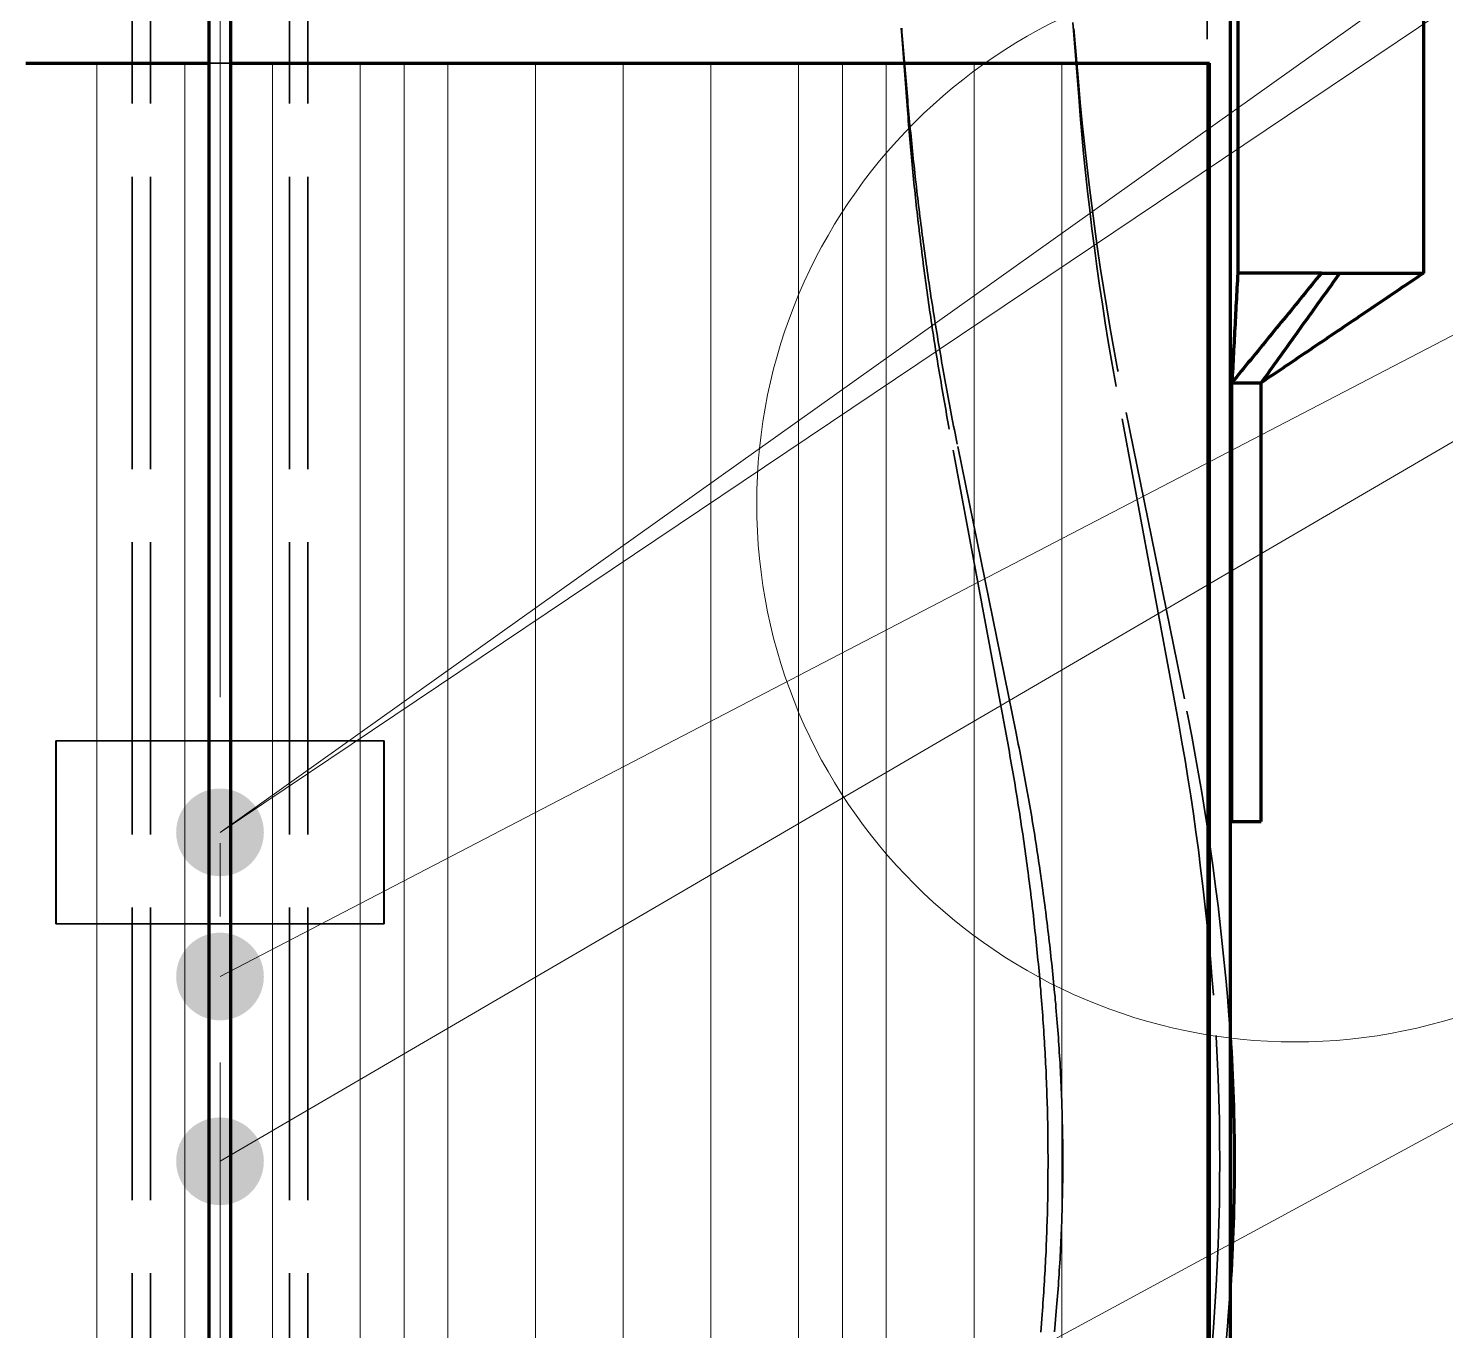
# Model space of a CAD drawing. Header units: millimetres. Extents: x 0 to 2208, y 0 to 420.
# Drawn here: x 87.86 to 107.25, y 177.35 to 195.17 of the extents above; entities that cross this region are included whole.
import ezdxf

# ---------------------------------------------------------------- set-up
doc = ezdxf.new("R2010")
doc.units = ezdxf.units.MM
doc.linetypes.add('IRAM-E-TRAZOS', pattern=[5, 4, -1])
doc.linetypes.add('IRAM-F-TRAZO-PUNTO', pattern=[20, 15, -2, 1, -2])
for name, color, linetype, lineweight in [('01-VISIBLE', 7, 'CONTINUOUS', 70), ('02-OCULTA', 4, 'IRAM-E-TRAZOS', 35), ('03-EJE', 1, 'IRAM-F-TRAZO-PUNTO', 18), ('05-RAYADO', 8, 'CONTINUOUS', 18), ('08-FINA', 5, 'CONTINUOUS', 18)]:
    doc.layers.add(name, color=color, linetype=linetype, lineweight=lineweight)

msp = doc.modelspace()

# ---------------------------------------------------------------- hatches: boundary and pattern name
at = {"layer": '05-RAYADO'}
h = msp.add_hatch(dxfattribs=at)
h.set_pattern_fill('ANSI31', scale=0.94488, angle=45)
h.paths.add_polyline_path([(103.992, 173.645), (103.992, 194.687), (76.976, 194.687), (76.976, 173.645)])
h = msp.add_hatch(dxfattribs=at)
h.set_pattern_fill('ANSI31', scale=0.377953, angle=45)
h.paths.add_polyline_path([(101.669, 173.645), (101.669, 194.687), (79.299, 194.687), (79.299, 173.645)])
at = {"layer": '08-FINA'}
h = msp.add_hatch(color=7, dxfattribs=at)
h.dxf.hatch_style = 1
edge = h.paths.add_edge_path()
edge.add_arc((90.484, 184.166), 0.6, 0, 360)
h = msp.add_hatch(color=7, dxfattribs=at)
h.dxf.hatch_style = 1
edge = h.paths.add_edge_path()
edge.add_arc((90.484, 184.166), 0.6, 0, 360)
h = msp.add_hatch(color=7, dxfattribs=at)
h.dxf.hatch_style = 1
edge = h.paths.add_edge_path()
edge.add_arc((90.484, 182.194), 0.6, 0, 360)
h = msp.add_hatch(color=7, dxfattribs=at)
h.dxf.hatch_style = 1
edge = h.paths.add_edge_path()
edge.add_arc((90.484, 179.666), 0.6, 0, 360)

# ---------------------------------------------------------------- linework, layer by layer
at = {"layer": '01-VISIBLE'}
for p, q in [((104.409, 232.728), (104.409, 191.816)), ((106.949, 232.728), (106.949, 191.816)), ((90.334, 160.036), (90.334, 204.216)), ((90.634, 160.036), (90.634, 204.216)), ((104.309, 160.036), (104.309, 204.316)), ((104.022, 173.645), (104.022, 194.687)), ((104.329, 190.316), (104.729, 190.316)), ((104.329, 184.316), (104.329, 190.316)), ((104.729, 184.316), (104.729, 190.316)), ((104.329, 184.316), (104.729, 184.316))]:
    msp.add_line(p, q, dxfattribs=at)
for points in [[(87.827, 194.687), (87.877, 194.687), (87.927, 194.687), (87.977, 194.687), (88.028, 194.687), (88.078, 194.687), (88.128, 194.687), (88.178, 194.687), (88.228, 194.687), (88.278, 194.687), (88.328, 194.687), (88.379, 194.687), (88.429, 194.687), (88.479, 194.687), (88.529, 194.687), (88.579, 194.687), (88.629, 194.687), (88.679, 194.687), (88.73, 194.687), (88.78, 194.687), (88.83, 194.687), (88.88, 194.687), (88.93, 194.687), (88.98, 194.687), (89.03, 194.687), (89.081, 194.687), (89.131, 194.687), (89.181, 194.687), (89.231, 194.687), (89.281, 194.687), (89.331, 194.687), (89.381, 194.687), (89.432, 194.687), (89.482, 194.687), (89.532, 194.687), (89.582, 194.687), (89.632, 194.687), (89.682, 194.687), (89.732, 194.687), (89.783, 194.687), (89.833, 194.687), (89.883, 194.687), (89.933, 194.687), (89.983, 194.687), (90.033, 194.687), (90.083, 194.687), (90.133, 194.687), (90.184, 194.687), (90.234, 194.687), (90.284, 194.687), (90.334, 194.687)], [(90.634, 194.687), (90.684, 194.687), (90.734, 194.687), (90.784, 194.687), (90.835, 194.687), (90.885, 194.687), (90.935, 194.687), (90.985, 194.687), (91.035, 194.687), (91.085, 194.687), (91.135, 194.687), (91.186, 194.687), (91.236, 194.687), (91.286, 194.687), (91.336, 194.687), (91.386, 194.687), (91.436, 194.687), (91.486, 194.687), (91.537, 194.687), (91.587, 194.687), (91.637, 194.687), (91.687, 194.687), (91.737, 194.687), (91.787, 194.687), (91.837, 194.687), (91.888, 194.687), (91.938, 194.687), (91.988, 194.687), (92.038, 194.687), (92.088, 194.687), (92.138, 194.687), (92.188, 194.687), (92.239, 194.687), (92.289, 194.687), (92.339, 194.687), (92.389, 194.687), (92.439, 194.687), (92.489, 194.687), (92.539, 194.687), (92.59, 194.687), (92.64, 194.687), (92.69, 194.687), (92.74, 194.687), (92.79, 194.687), (92.84, 194.687), (92.89, 194.687), (92.941, 194.687), (92.991, 194.687), (93.041, 194.687), (93.091, 194.687), (93.141, 194.687), (93.191, 194.687), (93.241, 194.687), (93.292, 194.687), (93.342, 194.687), (93.392, 194.687), (93.442, 194.687), (93.492, 194.687), (93.542, 194.687), (93.592, 194.687), (93.643, 194.687), (93.693, 194.687), (93.743, 194.687), (93.793, 194.687), (93.843, 194.687), (93.893, 194.687), (93.943, 194.687), (93.993, 194.687), (94.044, 194.687), (94.094, 194.687), (94.144, 194.687), (94.194, 194.687), (94.244, 194.687), (94.294, 194.687), (94.344, 194.687), (94.395, 194.687), (94.445, 194.687), (94.495, 194.687), (94.545, 194.687), (94.595, 194.687), (94.645, 194.687), (94.695, 194.687), (94.746, 194.687), (94.796, 194.687), (94.846, 194.687), (94.896, 194.687), (94.946, 194.687), (94.996, 194.687), (95.046, 194.687), (95.097, 194.687), (95.147, 194.687), (95.197, 194.687), (95.247, 194.687), (95.297, 194.687), (95.347, 194.687), (95.397, 194.687), (95.448, 194.687), (95.498, 194.687), (95.548, 194.687), (95.598, 194.687), (95.648, 194.687), (95.698, 194.687), (95.748, 194.687), (95.799, 194.687), (95.849, 194.687), (95.899, 194.687), (95.949, 194.687), (95.999, 194.687), (96.049, 194.687), (96.099, 194.687), (96.15, 194.687), (96.2, 194.687), (96.25, 194.687), (96.3, 194.687), (96.35, 194.687), (96.4, 194.687), (96.45, 194.687), (96.501, 194.687), (96.551, 194.687), (96.601, 194.687), (96.651, 194.687), (96.701, 194.687), (96.751, 194.687), (96.801, 194.687), (96.852, 194.687), (96.902, 194.687), (96.952, 194.687), (97.002, 194.687), (97.052, 194.687), (97.102, 194.687), (97.152, 194.687), (97.202, 194.687), (97.253, 194.687), (97.303, 194.687), (97.353, 194.687), (97.403, 194.687), (97.453, 194.687), (97.503, 194.687), (97.553, 194.687), (97.604, 194.687), (97.654, 194.687), (97.704, 194.687), (97.754, 194.687), (97.804, 194.687), (97.854, 194.687), (97.904, 194.687), (97.955, 194.687), (98.005, 194.687), (98.055, 194.687), (98.105, 194.687), (98.155, 194.687), (98.205, 194.687), (98.255, 194.687), (98.306, 194.687), (98.356, 194.687), (98.406, 194.687), (98.456, 194.687), (98.506, 194.687), (98.556, 194.687), (98.606, 194.687), (98.657, 194.687), (98.707, 194.687), (98.757, 194.687), (98.807, 194.687), (98.857, 194.687), (98.907, 194.687), (98.957, 194.687), (99.008, 194.687), (99.058, 194.687), (99.108, 194.687), (99.158, 194.687), (99.208, 194.687), (99.258, 194.687), (99.308, 194.687), (99.359, 194.687), (99.409, 194.687), (99.459, 194.687), (99.509, 194.687), (99.559, 194.687), (99.609, 194.687), (99.659, 194.687), (99.71, 194.687), (99.76, 194.687), (99.81, 194.687), (99.86, 194.687), (99.91, 194.687), (99.96, 194.687), (100.01, 194.687), (100.061, 194.687), (100.111, 194.687), (100.161, 194.687), (100.211, 194.687), (100.261, 194.687), (100.311, 194.687), (100.361, 194.687), (100.411, 194.687), (100.462, 194.687), (100.512, 194.687), (100.562, 194.687), (100.612, 194.687), (100.662, 194.687), (100.712, 194.687), (100.762, 194.687), (100.813, 194.687), (100.863, 194.687), (100.913, 194.687), (100.963, 194.687), (101.013, 194.687), (101.063, 194.687), (101.113, 194.687), (101.164, 194.687), (101.214, 194.687), (101.264, 194.687), (101.314, 194.687), (101.364, 194.687), (101.414, 194.687), (101.464, 194.687), (101.515, 194.687), (101.565, 194.687), (101.615, 194.687), (101.665, 194.687), (101.715, 194.687), (101.765, 194.687), (101.815, 194.687), (101.866, 194.687), (101.916, 194.687), (101.966, 194.687), (102.016, 194.687), (102.066, 194.687), (102.116, 194.687), (102.166, 194.687), (102.217, 194.687), (102.267, 194.687), (102.317, 194.687), (102.367, 194.687), (102.417, 194.687), (102.467, 194.687), (102.517, 194.687), (102.568, 194.687), (102.618, 194.687), (102.668, 194.687), (102.718, 194.687), (102.768, 194.687), (102.818, 194.687), (102.868, 194.687), (102.919, 194.687), (102.969, 194.687), (103.019, 194.687), (103.069, 194.687), (103.119, 194.687), (103.169, 194.687), (103.219, 194.687), (103.27, 194.687), (103.32, 194.687), (103.37, 194.687), (103.42, 194.687), (103.47, 194.687), (103.52, 194.687), (103.57, 194.687), (103.62, 194.687), (103.671, 194.687), (103.721, 194.687), (103.771, 194.687), (103.821, 194.687), (103.871, 194.687), (103.921, 194.687), (103.971, 194.687), (104.022, 194.687)], [(105.553, 191.816), (105.52, 191.776), (105.488, 191.737), (105.456, 191.698), (105.424, 191.658), (105.392, 191.619), (105.359, 191.579), (105.327, 191.54), (105.295, 191.5), (105.263, 191.461), (105.231, 191.421), (105.198, 191.382), (105.166, 191.342), (105.134, 191.303), (105.102, 191.263), (105.07, 191.224), (105.037, 191.184), (105.005, 191.145), (104.973, 191.105), (104.941, 191.066), (104.909, 191.026), (104.876, 190.987), (104.844, 190.948), (104.812, 190.908), (104.78, 190.869), (104.748, 190.829), (104.715, 190.79), (104.683, 190.75), (104.651, 190.711), (104.619, 190.671), (104.587, 190.632), (104.554, 190.592), (104.522, 190.553), (104.49, 190.513), (104.458, 190.474), (104.426, 190.434), (104.393, 190.395), (104.361, 190.355), (104.329, 190.316)], [(104.409, 191.816), (104.406, 191.766), (104.404, 191.716), (104.401, 191.666), (104.398, 191.616), (104.396, 191.566), (104.393, 191.516), (104.39, 191.466), (104.388, 191.416), (104.385, 191.366), (104.382, 191.316), (104.38, 191.266), (104.377, 191.216), (104.374, 191.166), (104.372, 191.116), (104.369, 191.066), (104.366, 191.016), (104.364, 190.966), (104.361, 190.916), (104.358, 190.866), (104.356, 190.816), (104.353, 190.766), (104.35, 190.716), (104.348, 190.666), (104.345, 190.616), (104.342, 190.566), (104.34, 190.516), (104.337, 190.466), (104.334, 190.416), (104.332, 190.366), (104.329, 190.316)], [(105.553, 191.816), (105.501, 191.816), (105.449, 191.816), (105.397, 191.816), (105.345, 191.816), (105.293, 191.816), (105.241, 191.816), (105.189, 191.816), (105.137, 191.816), (105.085, 191.816), (105.033, 191.816), (104.981, 191.816), (104.929, 191.816), (104.877, 191.816), (104.825, 191.816), (104.773, 191.816), (104.721, 191.816), (104.669, 191.816), (104.617, 191.816), (104.565, 191.816), (104.513, 191.816), (104.461, 191.816), (104.409, 191.816)], [(106.949, 191.816), (106.907, 191.788), (106.865, 191.759), (106.823, 191.731), (106.782, 191.703), (106.74, 191.674), (106.698, 191.646), (106.656, 191.618), (106.614, 191.59), (106.572, 191.561), (106.53, 191.533), (106.488, 191.505), (106.446, 191.476), (106.405, 191.448), (106.363, 191.42), (106.321, 191.391), (106.279, 191.363), (106.237, 191.335), (106.195, 191.307), (106.153, 191.278), (106.111, 191.25), (106.069, 191.222), (106.028, 191.193), (105.986, 191.165), (105.944, 191.137), (105.902, 191.108), (105.86, 191.08), (105.818, 191.052), (105.776, 191.023), (105.734, 190.995), (105.692, 190.967), (105.651, 190.939), (105.609, 190.91), (105.567, 190.882), (105.525, 190.854), (105.483, 190.825), (105.441, 190.797), (105.399, 190.769), (105.357, 190.74), (105.315, 190.712), (105.274, 190.684), (105.232, 190.656), (105.19, 190.627), (105.148, 190.599), (105.106, 190.571), (105.064, 190.542), (105.022, 190.514), (104.98, 190.486), (104.938, 190.457), (104.897, 190.429), (104.855, 190.401), (104.813, 190.373), (104.771, 190.344), (104.729, 190.316)], [(105.805, 191.816), (105.776, 191.774), (105.746, 191.733), (105.716, 191.691), (105.686, 191.649), (105.656, 191.608), (105.626, 191.566), (105.596, 191.524), (105.566, 191.483), (105.536, 191.441), (105.506, 191.399), (105.477, 191.358), (105.447, 191.316), (105.417, 191.274), (105.387, 191.233), (105.357, 191.191), (105.327, 191.149), (105.297, 191.108), (105.267, 191.066), (105.237, 191.024), (105.207, 190.983), (105.178, 190.941), (105.148, 190.899), (105.118, 190.858), (105.088, 190.816), (105.058, 190.774), (105.028, 190.733), (104.998, 190.691), (104.968, 190.649), (104.938, 190.608), (104.908, 190.566), (104.879, 190.524), (104.849, 190.483), (104.819, 190.441), (104.789, 190.399), (104.759, 190.358), (104.729, 190.316)], [(105.553, 191.816), (105.595, 191.816), (105.637, 191.816), (105.679, 191.816), (105.721, 191.816), (105.763, 191.816), (105.805, 191.816)], [(105.805, 191.816), (105.857, 191.816), (105.909, 191.816), (105.961, 191.816), (106.013, 191.816), (106.065, 191.816), (106.117, 191.816), (106.169, 191.816), (106.221, 191.816), (106.273, 191.816), (106.325, 191.816), (106.377, 191.816), (106.429, 191.816), (106.481, 191.816), (106.533, 191.816), (106.585, 191.816), (106.637, 191.816), (106.689, 191.816), (106.741, 191.816), (106.793, 191.816), (106.845, 191.816), (106.897, 191.816), (106.949, 191.816)]]:
    msp.add_lwpolyline(points, dxfattribs=at)
msp.add_arc((78.267, 179.666), 26.098, -3.7658, 3.7658, dxfattribs=at)
at = {"layer": '02-OCULTA'}
for p, q in [((89.284, 149.136), (89.284, 215.251)), ((89.534, 149.136), (89.534, 215.251)), ((91.434, 149.136), (91.434, 215.251)), ((91.684, 149.136), (91.684, 215.251)), ((90.334, 155.116), (90.334, 204.216)), ((90.634, 155.116), (90.634, 204.216)), ((103.989, 155.016), (103.989, 204.316)), ((102.233, 194.23), (102.154, 195.247)), ((102.233, 194.23), (102.154, 195.247)), ((102.23, 194.433), (102.168, 195.165)), ((99.89, 194.049), (99.811, 195.067)), ((99.89, 194.049), (99.811, 195.067)), ((99.889, 194.235), (99.827, 194.968)), ((103.992, 194.687), (104.022, 194.687)), ((103.992, 173.645), (103.992, 194.687)), ((104.729, 190.316), (104.329, 190.316)), ((104.329, 184.316), (104.329, 190.316)), ((104.729, 184.316), (104.729, 190.316)), ((103.558, 185.891), (102.773, 190.112)), ((103.558, 185.891), (102.773, 190.112)), ((103.68, 185.992), (102.874, 189.946)), ((101.248, 185.461), (100.463, 189.682)), ((101.248, 185.461), (100.463, 189.682)), ((101.377, 185.523), (100.572, 189.477)), ((88.239, 182.916), (88.239, 185.416)), ((88.244, 185.416), (88.239, 185.416)), ((88.244, 182.916), (88.244, 185.416)), ((92.724, 185.416), (92.729, 185.416)), ((92.724, 182.916), (92.724, 185.416)), ((92.729, 182.916), (92.729, 185.416)), ((104.329, 184.316), (104.729, 184.316)), ((88.244, 182.916), (88.239, 182.916)), ((92.724, 182.916), (92.729, 182.916)), ((104.076, 181.94), (104.076, 181.944)), ((104.076, 181.94), (104.076, 181.944)), ((101.733, 181.759), (101.733, 181.763)), ((101.733, 181.759), (101.733, 181.763)), ((104.273, 181.861), (104.273, 181.865)), ((101.931, 181.663), (101.931, 181.667)), ((101.903, 177.334), (101.931, 177.669)), ((101.714, 177.328), (101.733, 177.572)), ((101.714, 177.328), (101.733, 177.572)), ((104.245, 177.136), (104.273, 177.471)), ((104.057, 177.148), (104.076, 177.392)), ((104.057, 177.148), (104.076, 177.392))]:
    msp.add_line(p, q, dxfattribs=at)
for points in [[(99.811, 195.067), (99.808, 195.117), (99.804, 195.167)], [(99.811, 195.067), (99.808, 195.117), (99.804, 195.167)], [(99.827, 194.968), (99.823, 195.018), (99.819, 195.068), (99.815, 195.118), (99.811, 195.167)], [(87.85, 194.687), (87.917, 194.687), (87.985, 194.687), (88.053, 194.687), (88.12, 194.687), (88.188, 194.687), (88.255, 194.687), (88.323, 194.687), (88.39, 194.687), (88.458, 194.687), (88.525, 194.687), (88.593, 194.687), (88.66, 194.687), (88.728, 194.687), (88.796, 194.687), (88.863, 194.687), (88.931, 194.687), (88.998, 194.687), (89.066, 194.687), (89.133, 194.687), (89.201, 194.687), (89.268, 194.687), (89.336, 194.687), (89.403, 194.687), (89.471, 194.687), (89.538, 194.687), (89.606, 194.687), (89.674, 194.687), (89.741, 194.687), (89.809, 194.687), (89.876, 194.687), (89.944, 194.687), (90.011, 194.687), (90.079, 194.687), (90.146, 194.687), (90.214, 194.687), (90.281, 194.687), (90.349, 194.687), (90.417, 194.687), (90.484, 194.687), (90.552, 194.687), (90.619, 194.687), (90.687, 194.687), (90.754, 194.687), (90.822, 194.687), (90.889, 194.687), (90.957, 194.687), (91.024, 194.687), (91.092, 194.687), (91.159, 194.687), (91.227, 194.687), (91.295, 194.687), (91.362, 194.687), (91.43, 194.687), (91.497, 194.687), (91.565, 194.687), (91.632, 194.687), (91.7, 194.687), (91.767, 194.687), (91.835, 194.687), (91.902, 194.687), (91.97, 194.687), (92.038, 194.687), (92.105, 194.687), (92.173, 194.687), (92.24, 194.687), (92.308, 194.687), (92.375, 194.687), (92.443, 194.687), (92.51, 194.687), (92.578, 194.687), (92.645, 194.687), (92.713, 194.687), (92.78, 194.687), (92.848, 194.687), (92.916, 194.687), (92.983, 194.687), (93.051, 194.687), (93.118, 194.687), (93.186, 194.687), (93.253, 194.687), (93.321, 194.687), (93.388, 194.687), (93.456, 194.687), (93.523, 194.687), (93.591, 194.687), (93.658, 194.687), (93.726, 194.687), (93.794, 194.687), (93.861, 194.687), (93.929, 194.687), (93.996, 194.687), (94.064, 194.687), (94.131, 194.687), (94.199, 194.687), (94.266, 194.687), (94.334, 194.687), (94.401, 194.687), (94.469, 194.687), (94.537, 194.687), (94.604, 194.687), (94.672, 194.687), (94.739, 194.687), (94.807, 194.687), (94.874, 194.687), (94.942, 194.687), (95.009, 194.687), (95.077, 194.687), (95.144, 194.687), (95.212, 194.687), (95.279, 194.687), (95.347, 194.687), (95.415, 194.687), (95.482, 194.687), (95.55, 194.687), (95.617, 194.687), (95.685, 194.687), (95.752, 194.687), (95.82, 194.687), (95.887, 194.687), (95.955, 194.687), (96.022, 194.687), (96.09, 194.687), (96.158, 194.687), (96.225, 194.687), (96.293, 194.687), (96.36, 194.687), (96.428, 194.687), (96.495, 194.687), (96.563, 194.687), (96.63, 194.687), (96.698, 194.687), (96.765, 194.687), (96.833, 194.687), (96.9, 194.687), (96.968, 194.687), (97.036, 194.687), (97.103, 194.687), (97.171, 194.687), (97.238, 194.687), (97.306, 194.687), (97.373, 194.687), (97.441, 194.687), (97.508, 194.687), (97.576, 194.687), (97.643, 194.687), (97.711, 194.687), (97.779, 194.687), (97.846, 194.687), (97.914, 194.687), (97.981, 194.687), (98.049, 194.687), (98.116, 194.687), (98.184, 194.687), (98.251, 194.687), (98.319, 194.687), (98.386, 194.687), (98.454, 194.687), (98.521, 194.687), (98.589, 194.687), (98.657, 194.687), (98.724, 194.687), (98.792, 194.687), (98.859, 194.687), (98.927, 194.687), (98.994, 194.687), (99.062, 194.687), (99.129, 194.687), (99.197, 194.687), (99.264, 194.687), (99.332, 194.687), (99.399, 194.687), (99.467, 194.687), (99.535, 194.687), (99.602, 194.687), (99.67, 194.687), (99.737, 194.687), (99.805, 194.687), (99.872, 194.687), (99.94, 194.687), (100.007, 194.687), (100.075, 194.687), (100.142, 194.687), (100.21, 194.687), (100.278, 194.687), (100.345, 194.687), (100.413, 194.687), (100.48, 194.687), (100.548, 194.687), (100.615, 194.687), (100.683, 194.687), (100.75, 194.687), (100.818, 194.687), (100.885, 194.687), (100.953, 194.687), (101.02, 194.687), (101.088, 194.687), (101.156, 194.687), (101.223, 194.687), (101.291, 194.687), (101.358, 194.687), (101.426, 194.687), (101.493, 194.687), (101.561, 194.687), (101.628, 194.687), (101.696, 194.687), (101.763, 194.687), (101.831, 194.687), (101.899, 194.687), (101.966, 194.687), (102.034, 194.687), (102.101, 194.687), (102.169, 194.687), (102.236, 194.687), (102.304, 194.687), (102.371, 194.687), (102.439, 194.687), (102.506, 194.687), (102.574, 194.687), (102.641, 194.687), (102.709, 194.687), (102.777, 194.687), (102.844, 194.687), (102.912, 194.687), (102.979, 194.687), (103.047, 194.687), (103.114, 194.687), (103.182, 194.687), (103.249, 194.687), (103.317, 194.687), (103.384, 194.687), (103.452, 194.687), (103.52, 194.687), (103.587, 194.687), (103.655, 194.687), (103.722, 194.687), (103.79, 194.687), (103.857, 194.687), (103.925, 194.687), (103.992, 194.687)], [(90.334, 194.687), (90.384, 194.687), (90.434, 194.687), (90.484, 194.687), (90.534, 194.687), (90.584, 194.687), (90.634, 194.687)], [(100.572, 189.477), (100.562, 189.526), (100.552, 189.575), (100.542, 189.625), (100.532, 189.674), (100.522, 189.723), (100.513, 189.772), (100.503, 189.821), (100.494, 189.87), (100.484, 189.92), (100.475, 189.969), (100.465, 190.018), (100.456, 190.067), (100.447, 190.116), (100.438, 190.166), (100.428, 190.215), (100.419, 190.264), (100.41, 190.313), (100.401, 190.363), (100.392, 190.412), (100.384, 190.461), (100.375, 190.511), (100.366, 190.56), (100.357, 190.609), (100.349, 190.659), (100.34, 190.708), (100.332, 190.757), (100.323, 190.807), (100.315, 190.856), (100.307, 190.906), (100.299, 190.955), (100.29, 191.004), (100.282, 191.054), (100.274, 191.103), (100.266, 191.153), (100.258, 191.202), (100.25, 191.252), (100.243, 191.301), (100.235, 191.351), (100.227, 191.4), (100.22, 191.45), (100.212, 191.499), (100.204, 191.549), (100.197, 191.598), (100.19, 191.648), (100.182, 191.697), (100.175, 191.747), (100.168, 191.797), (100.161, 191.846), (100.154, 191.896), (100.147, 191.945), (100.14, 191.995), (100.133, 192.045), (100.126, 192.094), (100.119, 192.144), (100.112, 192.193), (100.106, 192.243), (100.099, 192.293), (100.092, 192.342), (100.086, 192.392), (100.08, 192.442), (100.073, 192.492), (100.067, 192.541), (100.061, 192.591), (100.054, 192.641), (100.048, 192.69), (100.042, 192.74), (100.036, 192.79), (100.03, 192.84), (100.024, 192.889), (100.019, 192.939), (100.013, 192.989), (100.007, 193.039), (100.002, 193.088), (99.996, 193.138), (99.99, 193.188), (99.985, 193.238), (99.98, 193.288), (99.974, 193.337), (99.969, 193.387), (99.964, 193.437), (99.959, 193.487), (99.954, 193.537), (99.949, 193.587), (99.944, 193.636), (99.939, 193.686), (99.934, 193.736), (99.929, 193.786), (99.924, 193.836), (99.92, 193.886), (99.915, 193.936), (99.91, 193.985), (99.906, 194.035), (99.902, 194.085), (99.897, 194.135), (99.893, 194.185), (99.889, 194.235)], [(100.463, 189.682), (100.453, 189.731), (100.444, 189.781), (100.435, 189.83), (100.426, 189.879), (100.418, 189.928), (100.409, 189.978), (100.4, 190.027), (100.391, 190.076), (100.383, 190.126), (100.374, 190.175), (100.365, 190.224), (100.357, 190.274), (100.349, 190.323), (100.34, 190.372), (100.332, 190.422), (100.324, 190.471), (100.316, 190.521), (100.307, 190.57), (100.299, 190.619), (100.291, 190.669), (100.284, 190.718), (100.276, 190.768), (100.268, 190.817), (100.26, 190.867), (100.252, 190.916), (100.245, 190.966), (100.237, 191.015), (100.23, 191.065), (100.222, 191.114), (100.215, 191.164), (100.208, 191.213), (100.2, 191.263), (100.193, 191.312), (100.186, 191.362), (100.179, 191.412), (100.172, 191.461), (100.165, 191.511), (100.158, 191.56), (100.151, 191.61), (100.144, 191.66), (100.138, 191.709), (100.131, 191.759), (100.124, 191.808), (100.118, 191.858), (100.111, 191.908), (100.105, 191.957), (100.099, 192.007), (100.092, 192.057), (100.086, 192.106), (100.08, 192.156), (100.074, 192.206), (100.068, 192.256), (100.062, 192.305), (100.056, 192.355), (100.05, 192.405), (100.044, 192.454), (100.038, 192.504), (100.033, 192.554), (100.027, 192.604), (100.021, 192.653), (100.016, 192.703), (100.01, 192.753), (100.005, 192.803), (100, 192.853), (99.994, 192.902), (99.989, 192.952), (99.984, 193.002), (99.979, 193.052), (99.974, 193.102), (99.969, 193.151), (99.964, 193.201), (99.959, 193.251), (99.954, 193.301), (99.95, 193.351), (99.945, 193.401), (99.94, 193.451), (99.936, 193.5), (99.931, 193.55), (99.927, 193.6), (99.923, 193.65), (99.918, 193.7), (99.914, 193.75), (99.91, 193.8), (99.906, 193.85), (99.902, 193.9), (99.898, 193.949), (99.894, 193.999), (99.89, 194.049)], [(100.463, 189.682), (100.453, 189.731), (100.444, 189.781), (100.435, 189.83), (100.426, 189.879), (100.418, 189.928), (100.409, 189.978), (100.4, 190.027), (100.391, 190.076), (100.383, 190.126), (100.374, 190.175), (100.365, 190.224), (100.357, 190.274), (100.349, 190.323), (100.34, 190.372), (100.332, 190.422), (100.324, 190.471), (100.316, 190.521), (100.307, 190.57), (100.299, 190.619), (100.291, 190.669), (100.284, 190.718), (100.276, 190.768), (100.268, 190.817), (100.26, 190.867), (100.252, 190.916), (100.245, 190.966), (100.237, 191.015), (100.23, 191.065), (100.222, 191.114), (100.215, 191.164), (100.208, 191.213), (100.2, 191.263), (100.193, 191.312), (100.186, 191.362), (100.179, 191.412), (100.172, 191.461), (100.165, 191.511), (100.158, 191.56), (100.151, 191.61), (100.144, 191.66), (100.138, 191.709), (100.131, 191.759), (100.124, 191.808), (100.118, 191.858), (100.111, 191.908), (100.105, 191.957), (100.099, 192.007), (100.092, 192.057), (100.086, 192.106), (100.08, 192.156), (100.074, 192.206), (100.068, 192.256), (100.062, 192.305), (100.056, 192.355), (100.05, 192.405), (100.044, 192.454), (100.038, 192.504), (100.033, 192.554), (100.027, 192.604), (100.021, 192.653), (100.016, 192.703), (100.01, 192.753), (100.005, 192.803), (100, 192.853), (99.994, 192.902), (99.989, 192.952), (99.984, 193.002), (99.979, 193.052), (99.974, 193.102), (99.969, 193.151), (99.964, 193.201), (99.959, 193.251), (99.954, 193.301), (99.95, 193.351), (99.945, 193.401), (99.94, 193.451), (99.936, 193.5), (99.931, 193.55), (99.927, 193.6), (99.923, 193.65), (99.918, 193.7), (99.914, 193.75), (99.91, 193.8), (99.906, 193.85), (99.902, 193.9), (99.898, 193.949), (99.894, 193.999), (99.89, 194.049)], [(105.553, 191.816), (105.52, 191.776), (105.488, 191.737), (105.456, 191.698), (105.424, 191.658), (105.392, 191.619), (105.359, 191.579), (105.327, 191.54), (105.295, 191.5), (105.263, 191.461), (105.231, 191.421), (105.198, 191.382), (105.166, 191.342), (105.134, 191.303), (105.102, 191.263), (105.07, 191.224), (105.037, 191.184), (105.005, 191.145), (104.973, 191.105), (104.941, 191.066), (104.909, 191.026), (104.876, 190.987), (104.844, 190.948), (104.812, 190.908), (104.78, 190.869), (104.748, 190.829), (104.715, 190.79), (104.683, 190.75), (104.651, 190.711), (104.619, 190.671), (104.587, 190.632), (104.554, 190.592), (104.522, 190.553), (104.49, 190.513), (104.458, 190.474), (104.426, 190.434), (104.393, 190.395), (104.361, 190.355), (104.329, 190.316)], [(104.409, 191.816), (104.461, 191.816), (104.513, 191.816), (104.565, 191.816), (104.617, 191.816), (104.669, 191.816), (104.721, 191.816), (104.773, 191.816), (104.825, 191.816), (104.877, 191.816), (104.929, 191.816), (104.981, 191.816), (105.033, 191.816), (105.085, 191.816), (105.137, 191.816), (105.189, 191.816), (105.241, 191.816), (105.293, 191.816), (105.345, 191.816), (105.397, 191.816), (105.449, 191.816), (105.501, 191.816), (105.553, 191.816)], [(105.805, 191.816), (105.776, 191.774), (105.746, 191.733), (105.716, 191.691), (105.686, 191.649), (105.656, 191.608), (105.626, 191.566), (105.596, 191.524), (105.566, 191.483), (105.536, 191.441), (105.506, 191.399), (105.477, 191.358), (105.447, 191.316), (105.417, 191.274), (105.387, 191.233), (105.357, 191.191), (105.327, 191.149), (105.297, 191.108), (105.267, 191.066), (105.237, 191.024), (105.207, 190.983), (105.178, 190.941), (105.148, 190.899), (105.118, 190.858), (105.088, 190.816), (105.058, 190.774), (105.028, 190.733), (104.998, 190.691), (104.968, 190.649), (104.938, 190.608), (104.908, 190.566), (104.879, 190.524), (104.849, 190.483), (104.819, 190.441), (104.789, 190.399), (104.759, 190.358), (104.729, 190.316)], [(105.805, 191.816), (105.763, 191.816), (105.721, 191.816), (105.679, 191.816), (105.637, 191.816), (105.595, 191.816), (105.553, 191.816)], [(106.949, 191.816), (106.897, 191.816), (106.845, 191.816), (106.793, 191.816), (106.741, 191.816), (106.689, 191.816), (106.637, 191.816), (106.585, 191.816), (106.533, 191.816), (106.481, 191.816), (106.429, 191.816), (106.377, 191.816), (106.325, 191.816), (106.273, 191.816), (106.221, 191.816), (106.169, 191.816), (106.117, 191.816), (106.065, 191.816), (106.013, 191.816), (105.961, 191.816), (105.909, 191.816), (105.857, 191.816), (105.805, 191.816)], [(92.729, 185.416), (92.679, 185.416), (92.628, 185.416), (92.578, 185.416), (92.527, 185.416), (92.477, 185.416), (92.426, 185.416), (92.376, 185.416), (92.325, 185.416), (92.275, 185.416), (92.225, 185.416), (92.174, 185.416), (92.124, 185.416), (92.073, 185.416), (92.023, 185.416), (91.972, 185.416), (91.922, 185.416), (91.871, 185.416), (91.821, 185.416), (91.77, 185.416), (91.72, 185.416), (91.67, 185.416), (91.619, 185.416), (91.569, 185.416), (91.518, 185.416), (91.468, 185.416), (91.417, 185.416), (91.367, 185.416), (91.316, 185.416), (91.266, 185.416), (91.216, 185.416), (91.165, 185.416), (91.115, 185.416), (91.064, 185.416), (91.014, 185.416), (90.963, 185.416), (90.913, 185.416), (90.862, 185.416), (90.812, 185.416), (90.762, 185.416), (90.711, 185.416), (90.661, 185.416), (90.61, 185.416), (90.56, 185.416), (90.509, 185.416), (90.459, 185.416), (90.408, 185.416), (90.358, 185.416), (90.307, 185.416), (90.257, 185.416), (90.207, 185.416), (90.156, 185.416), (90.106, 185.416), (90.055, 185.416), (90.005, 185.416), (89.954, 185.416), (89.904, 185.416), (89.853, 185.416), (89.803, 185.416), (89.753, 185.416), (89.702, 185.416), (89.652, 185.416), (89.601, 185.416), (89.551, 185.416), (89.5, 185.416), (89.45, 185.416), (89.399, 185.416), (89.349, 185.416), (89.299, 185.416), (89.248, 185.416), (89.198, 185.416), (89.147, 185.416), (89.097, 185.416), (89.046, 185.416), (88.996, 185.416), (88.945, 185.416), (88.895, 185.416), (88.844, 185.416), (88.794, 185.416), (88.744, 185.416), (88.693, 185.416), (88.643, 185.416), (88.592, 185.416), (88.542, 185.416), (88.491, 185.416), (88.441, 185.416), (88.39, 185.416), (88.34, 185.416), (88.29, 185.416), (88.239, 185.416)], [(92.724, 185.416), (92.674, 185.416), (92.623, 185.416), (92.573, 185.416), (92.523, 185.416), (92.472, 185.416), (92.422, 185.416), (92.372, 185.416), (92.321, 185.416), (92.271, 185.416), (92.221, 185.416), (92.17, 185.416), (92.12, 185.416), (92.07, 185.416), (92.019, 185.416), (91.969, 185.416), (91.919, 185.416), (91.868, 185.416), (91.818, 185.416), (91.768, 185.416), (91.717, 185.416), (91.667, 185.416), (91.617, 185.416), (91.566, 185.416), (91.516, 185.416), (91.466, 185.416), (91.415, 185.416), (91.365, 185.416), (91.315, 185.416), (91.264, 185.416), (91.214, 185.416), (91.164, 185.416), (91.113, 185.416), (91.063, 185.416), (91.013, 185.416), (90.962, 185.416), (90.912, 185.416), (90.862, 185.416), (90.811, 185.416), (90.761, 185.416), (90.711, 185.416), (90.66, 185.416), (90.61, 185.416), (90.56, 185.416), (90.509, 185.416), (90.459, 185.416), (90.409, 185.416), (90.358, 185.416), (90.308, 185.416), (90.258, 185.416), (90.207, 185.416), (90.157, 185.416), (90.107, 185.416), (90.056, 185.416), (90.006, 185.416), (89.956, 185.416), (89.905, 185.416), (89.855, 185.416), (89.804, 185.416), (89.754, 185.416), (89.704, 185.416), (89.653, 185.416), (89.603, 185.416), (89.553, 185.416), (89.502, 185.416), (89.452, 185.416), (89.402, 185.416), (89.351, 185.416), (89.301, 185.416), (89.251, 185.416), (89.2, 185.416), (89.15, 185.416), (89.1, 185.416), (89.049, 185.416), (88.999, 185.416), (88.949, 185.416), (88.898, 185.416), (88.848, 185.416), (88.798, 185.416), (88.747, 185.416), (88.697, 185.416), (88.647, 185.416), (88.596, 185.416), (88.546, 185.416), (88.496, 185.416), (88.445, 185.416), (88.395, 185.416), (88.345, 185.416), (88.294, 185.416), (88.244, 185.416)], [(101.733, 181.763), (101.729, 181.814), (101.725, 181.864), (101.721, 181.914), (101.717, 181.965), (101.713, 182.015), (101.708, 182.065), (101.704, 182.115), (101.7, 182.165), (101.695, 182.216), (101.69, 182.266), (101.686, 182.316), (101.681, 182.366), (101.676, 182.417), (101.671, 182.467), (101.667, 182.517), (101.662, 182.567), (101.656, 182.617), (101.651, 182.667), (101.646, 182.718), (101.641, 182.768), (101.635, 182.818), (101.63, 182.868), (101.625, 182.918), (101.619, 182.968), (101.613, 183.018), (101.608, 183.068), (101.602, 183.119), (101.596, 183.169), (101.59, 183.219), (101.584, 183.269), (101.578, 183.319), (101.572, 183.369), (101.565, 183.419), (101.559, 183.469), (101.553, 183.519), (101.546, 183.569), (101.54, 183.619), (101.533, 183.669), (101.527, 183.719), (101.52, 183.769), (101.513, 183.819), (101.506, 183.869), (101.499, 183.919), (101.492, 183.969), (101.485, 184.019), (101.478, 184.068), (101.471, 184.118), (101.463, 184.168), (101.456, 184.218), (101.448, 184.268), (101.441, 184.318), (101.433, 184.368), (101.426, 184.418), (101.418, 184.467), (101.41, 184.517), (101.402, 184.567), (101.394, 184.617), (101.386, 184.667), (101.378, 184.716), (101.37, 184.766), (101.362, 184.816), (101.353, 184.866), (101.345, 184.915), (101.336, 184.965), (101.328, 185.015), (101.319, 185.064), (101.311, 185.114), (101.302, 185.164), (101.293, 185.213), (101.284, 185.263), (101.275, 185.313), (101.266, 185.362), (101.257, 185.412), (101.248, 185.461)], [(101.733, 181.763), (101.729, 181.814), (101.725, 181.864), (101.721, 181.914), (101.717, 181.965), (101.713, 182.015), (101.708, 182.065), (101.704, 182.115), (101.7, 182.165), (101.695, 182.216), (101.69, 182.266), (101.686, 182.316), (101.681, 182.366), (101.676, 182.417), (101.671, 182.467), (101.667, 182.517), (101.662, 182.567), (101.656, 182.617), (101.651, 182.667), (101.646, 182.718), (101.641, 182.768), (101.635, 182.818), (101.63, 182.868), (101.625, 182.918), (101.619, 182.968), (101.613, 183.018), (101.608, 183.068), (101.602, 183.119), (101.596, 183.169), (101.59, 183.219), (101.584, 183.269), (101.578, 183.319), (101.572, 183.369), (101.565, 183.419), (101.559, 183.469), (101.553, 183.519), (101.546, 183.569), (101.54, 183.619), (101.533, 183.669), (101.527, 183.719), (101.52, 183.769), (101.513, 183.819), (101.506, 183.869), (101.499, 183.919), (101.492, 183.969), (101.485, 184.019), (101.478, 184.068), (101.471, 184.118), (101.463, 184.168), (101.456, 184.218), (101.448, 184.268), (101.441, 184.318), (101.433, 184.368), (101.426, 184.418), (101.418, 184.467), (101.41, 184.517), (101.402, 184.567), (101.394, 184.617), (101.386, 184.667), (101.378, 184.716), (101.37, 184.766), (101.362, 184.816), (101.353, 184.866), (101.345, 184.915), (101.336, 184.965), (101.328, 185.015), (101.319, 185.064), (101.311, 185.114), (101.302, 185.164), (101.293, 185.213), (101.284, 185.263), (101.275, 185.313), (101.266, 185.362), (101.257, 185.412), (101.248, 185.461)], [(101.931, 181.667), (101.927, 181.718), (101.922, 181.768), (101.918, 181.818), (101.913, 181.869), (101.909, 181.919), (101.904, 181.97), (101.899, 182.02), (101.894, 182.07), (101.89, 182.121), (101.885, 182.171), (101.879, 182.222), (101.874, 182.272), (101.869, 182.322), (101.864, 182.373), (101.858, 182.423), (101.853, 182.473), (101.848, 182.524), (101.842, 182.574), (101.836, 182.624), (101.831, 182.674), (101.825, 182.725), (101.819, 182.775), (101.813, 182.825), (101.807, 182.876), (101.801, 182.926), (101.794, 182.976), (101.788, 183.026), (101.782, 183.076), (101.775, 183.127), (101.769, 183.177), (101.762, 183.227), (101.756, 183.277), (101.749, 183.327), (101.742, 183.378), (101.735, 183.428), (101.728, 183.478), (101.721, 183.528), (101.714, 183.578), (101.707, 183.628), (101.7, 183.678), (101.692, 183.728), (101.685, 183.778), (101.677, 183.828), (101.67, 183.878), (101.662, 183.929), (101.654, 183.979), (101.647, 184.029), (101.639, 184.079), (101.631, 184.129), (101.623, 184.178), (101.615, 184.228), (101.606, 184.278), (101.598, 184.328), (101.59, 184.378), (101.581, 184.428), (101.573, 184.478), (101.564, 184.528), (101.556, 184.578), (101.547, 184.628), (101.538, 184.678), (101.529, 184.727), (101.52, 184.777), (101.511, 184.827), (101.502, 184.877), (101.493, 184.927), (101.484, 184.976), (101.475, 185.026), (101.465, 185.076), (101.456, 185.126), (101.446, 185.175), (101.437, 185.225), (101.427, 185.275), (101.417, 185.324), (101.407, 185.374), (101.397, 185.424), (101.387, 185.473), (101.377, 185.523)], [(92.729, 182.916), (92.679, 182.916), (92.628, 182.916), (92.578, 182.916), (92.527, 182.916), (92.477, 182.916), (92.426, 182.916), (92.376, 182.916), (92.325, 182.916), (92.275, 182.916), (92.225, 182.916), (92.174, 182.916), (92.124, 182.916), (92.073, 182.916), (92.023, 182.916), (91.972, 182.916), (91.922, 182.916), (91.871, 182.916), (91.821, 182.916), (91.77, 182.916), (91.72, 182.916), (91.67, 182.916), (91.619, 182.916), (91.569, 182.916), (91.518, 182.916), (91.468, 182.916), (91.417, 182.916), (91.367, 182.916), (91.316, 182.916), (91.266, 182.916), (91.216, 182.916), (91.165, 182.916), (91.115, 182.916), (91.064, 182.916), (91.014, 182.916), (90.963, 182.916), (90.913, 182.916), (90.862, 182.916), (90.812, 182.916), (90.762, 182.916), (90.711, 182.916), (90.661, 182.916), (90.61, 182.916), (90.56, 182.916), (90.509, 182.916), (90.459, 182.916), (90.408, 182.916), (90.358, 182.916), (90.307, 182.916), (90.257, 182.916), (90.207, 182.916), (90.156, 182.916), (90.106, 182.916), (90.055, 182.916), (90.005, 182.916), (89.954, 182.916), (89.904, 182.916), (89.853, 182.916), (89.803, 182.916), (89.753, 182.916), (89.702, 182.916), (89.652, 182.916), (89.601, 182.916), (89.551, 182.916), (89.5, 182.916), (89.45, 182.916), (89.399, 182.916), (89.349, 182.916), (89.299, 182.916), (89.248, 182.916), (89.198, 182.916), (89.147, 182.916), (89.097, 182.916), (89.046, 182.916), (88.996, 182.916), (88.945, 182.916), (88.895, 182.916), (88.844, 182.916), (88.794, 182.916), (88.744, 182.916), (88.693, 182.916), (88.643, 182.916), (88.592, 182.916), (88.542, 182.916), (88.491, 182.916), (88.441, 182.916), (88.39, 182.916), (88.34, 182.916), (88.29, 182.916), (88.239, 182.916)], [(92.724, 182.916), (92.674, 182.916), (92.623, 182.916), (92.573, 182.916), (92.523, 182.916), (92.472, 182.916), (92.422, 182.916), (92.372, 182.916), (92.321, 182.916), (92.271, 182.916), (92.221, 182.916), (92.17, 182.916), (92.12, 182.916), (92.07, 182.916), (92.019, 182.916), (91.969, 182.916), (91.919, 182.916), (91.868, 182.916), (91.818, 182.916), (91.768, 182.916), (91.717, 182.916), (91.667, 182.916), (91.617, 182.916), (91.566, 182.916), (91.516, 182.916), (91.466, 182.916), (91.415, 182.916), (91.365, 182.916), (91.315, 182.916), (91.264, 182.916), (91.214, 182.916), (91.164, 182.916), (91.113, 182.916), (91.063, 182.916), (91.013, 182.916), (90.962, 182.916), (90.912, 182.916), (90.862, 182.916), (90.811, 182.916), (90.761, 182.916), (90.711, 182.916), (90.66, 182.916), (90.61, 182.916), (90.56, 182.916), (90.509, 182.916), (90.459, 182.916), (90.409, 182.916), (90.358, 182.916), (90.308, 182.916), (90.258, 182.916), (90.207, 182.916), (90.157, 182.916), (90.107, 182.916), (90.056, 182.916), (90.006, 182.916), (89.956, 182.916), (89.905, 182.916), (89.855, 182.916), (89.804, 182.916), (89.754, 182.916), (89.704, 182.916), (89.653, 182.916), (89.603, 182.916), (89.553, 182.916), (89.502, 182.916), (89.452, 182.916), (89.402, 182.916), (89.351, 182.916), (89.301, 182.916), (89.251, 182.916), (89.2, 182.916), (89.15, 182.916), (89.1, 182.916), (89.049, 182.916), (88.999, 182.916), (88.949, 182.916), (88.898, 182.916), (88.848, 182.916), (88.798, 182.916), (88.747, 182.916), (88.697, 182.916), (88.647, 182.916), (88.596, 182.916), (88.546, 182.916), (88.496, 182.916), (88.445, 182.916), (88.395, 182.916), (88.345, 182.916), (88.294, 182.916), (88.244, 182.916)], [(101.733, 177.572), (101.737, 177.623), (101.741, 177.673), (101.744, 177.724), (101.748, 177.774), (101.751, 177.824), (101.755, 177.875), (101.758, 177.925), (101.761, 177.975), (101.764, 178.026), (101.767, 178.076), (101.77, 178.127), (101.773, 178.177), (101.776, 178.228), (101.778, 178.278), (101.781, 178.328), (101.783, 178.379), (101.786, 178.429), (101.788, 178.48), (101.79, 178.53), (101.792, 178.581), (101.794, 178.631), (101.796, 178.682), (101.798, 178.732), (101.799, 178.782), (101.801, 178.833), (101.802, 178.883), (101.804, 178.934), (101.805, 178.984), (101.806, 179.035), (101.807, 179.085), (101.809, 179.136), (101.809, 179.186), (101.81, 179.237), (101.811, 179.287), (101.812, 179.338), (101.812, 179.388), (101.813, 179.439), (101.813, 179.489), (101.813, 179.54), (101.814, 179.59), (101.814, 179.641), (101.814, 179.691), (101.814, 179.742), (101.813, 179.792), (101.813, 179.843), (101.813, 179.893), (101.812, 179.944), (101.812, 179.994), (101.811, 180.045), (101.81, 180.095), (101.809, 180.146), (101.809, 180.196), (101.807, 180.247), (101.806, 180.297), (101.805, 180.348), (101.804, 180.398), (101.802, 180.448), (101.801, 180.499), (101.799, 180.549), (101.798, 180.6), (101.796, 180.65), (101.794, 180.701), (101.792, 180.751), (101.79, 180.802), (101.788, 180.852), (101.786, 180.903), (101.783, 180.953), (101.781, 181.003), (101.778, 181.054), (101.776, 181.104), (101.773, 181.155), (101.77, 181.205), (101.767, 181.256), (101.764, 181.306), (101.761, 181.356), (101.758, 181.407), (101.755, 181.457), (101.751, 181.508), (101.748, 181.558), (101.744, 181.608), (101.741, 181.659), (101.737, 181.709), (101.733, 181.759)], [(101.733, 177.572), (101.737, 177.623), (101.741, 177.673), (101.744, 177.724), (101.748, 177.774), (101.751, 177.824), (101.755, 177.875), (101.758, 177.925), (101.761, 177.975), (101.764, 178.026), (101.767, 178.076), (101.77, 178.127), (101.773, 178.177), (101.776, 178.228), (101.778, 178.278), (101.781, 178.328), (101.783, 178.379), (101.786, 178.429), (101.788, 178.48), (101.79, 178.53), (101.792, 178.581), (101.794, 178.631), (101.796, 178.682), (101.798, 178.732), (101.799, 178.782), (101.801, 178.833), (101.802, 178.883), (101.804, 178.934), (101.805, 178.984), (101.806, 179.035), (101.807, 179.085), (101.809, 179.136), (101.809, 179.186), (101.81, 179.237), (101.811, 179.287), (101.812, 179.338), (101.812, 179.388), (101.813, 179.439), (101.813, 179.489), (101.813, 179.54), (101.814, 179.59), (101.814, 179.641), (101.814, 179.691), (101.814, 179.742), (101.813, 179.792), (101.813, 179.843), (101.813, 179.893), (101.812, 179.944), (101.812, 179.994), (101.811, 180.045), (101.81, 180.095), (101.809, 180.146), (101.809, 180.196), (101.807, 180.247), (101.806, 180.297), (101.805, 180.348), (101.804, 180.398), (101.802, 180.448), (101.801, 180.499), (101.799, 180.549), (101.798, 180.6), (101.796, 180.65), (101.794, 180.701), (101.792, 180.751), (101.79, 180.802), (101.788, 180.852), (101.786, 180.903), (101.783, 180.953), (101.781, 181.003), (101.778, 181.054), (101.776, 181.104), (101.773, 181.155), (101.77, 181.205), (101.767, 181.256), (101.764, 181.306), (101.761, 181.356), (101.758, 181.407), (101.755, 181.457), (101.751, 181.508), (101.748, 181.558), (101.744, 181.608), (101.741, 181.659), (101.737, 181.709), (101.733, 181.759)], [(101.931, 177.669), (101.935, 177.719), (101.94, 177.77), (101.944, 177.82), (101.947, 177.871), (101.951, 177.921), (101.955, 177.972), (101.958, 178.022), (101.962, 178.073), (101.965, 178.123), (101.968, 178.174), (101.972, 178.224), (101.975, 178.275), (101.978, 178.325), (101.98, 178.376), (101.983, 178.426), (101.986, 178.477), (101.988, 178.527), (101.99, 178.578), (101.993, 178.629), (101.995, 178.679), (101.997, 178.73), (101.999, 178.78), (102.001, 178.831), (102.002, 178.881), (102.004, 178.932), (102.006, 178.983), (102.007, 179.033), (102.008, 179.084), (102.009, 179.134), (102.011, 179.185), (102.012, 179.236), (102.012, 179.286), (102.013, 179.337), (102.014, 179.388), (102.014, 179.438), (102.015, 179.489), (102.015, 179.539), (102.015, 179.59), (102.015, 179.641), (102.015, 179.691), (102.015, 179.742), (102.015, 179.792), (102.015, 179.843), (102.014, 179.894), (102.014, 179.944), (102.013, 179.995), (102.012, 180.046), (102.012, 180.096), (102.011, 180.147), (102.009, 180.197), (102.008, 180.248), (102.007, 180.299), (102.006, 180.349), (102.004, 180.4), (102.002, 180.45), (102.001, 180.501), (101.999, 180.552), (101.997, 180.602), (101.995, 180.653), (101.993, 180.703), (101.99, 180.754), (101.988, 180.804), (101.986, 180.855), (101.983, 180.906), (101.98, 180.956), (101.978, 181.007), (101.975, 181.057), (101.972, 181.108), (101.968, 181.158), (101.965, 181.209), (101.962, 181.259), (101.958, 181.31), (101.955, 181.36), (101.951, 181.411), (101.947, 181.461), (101.944, 181.512), (101.94, 181.562), (101.935, 181.613), (101.931, 181.663)]]:
    msp.add_lwpolyline(points, dxfattribs=at)
for centre, radius, start, end in [((140.918, 197.698), 38.825, -175.176, -168.4839), ((140.943, 197.213), 38.825, -175.5938, -169.4618), ((140.943, 197.213), 38.825, -175.5938, -169.4618), ((68.681, 178.861), 35.718, 4.824, 11.5161), ((66.971, 179.085), 37.215, 4.4062, 10.5382), ((66.971, 179.085), 37.215, 4.4062, 10.5382), ((74.565, 179.666), 29.598, -4.4062, 4.4062), ((74.565, 179.666), 29.598, -4.4062, 4.4062), ((78.267, 179.666), 26.098, 3.7658, 4.824), ((78.267, 179.666), 26.098, -4.824, -3.7658)]:
    msp.add_arc(centre, radius, start, end, dxfattribs=at)
at = {"layer": '03-EJE'}
msp.add_line((90.484, 146.016), (90.484, 221.272), dxfattribs=at)
at = {"layer": '08-FINA'}
for p, q in [((140.164, 217.536), (90.484, 184.166)), ((130.225, 212.447), (90.484, 184.166)), ((139.936, 207.92), (90.484, 182.194)), ((130.03, 202.749), (90.484, 179.666)), ((139.967, 197.86), (90.484, 171.045))]:
    msp.add_line(p, q, dxfattribs=at)
msp.add_circle((105.194, 188.666), 7.367, dxfattribs=at)

doc.saveas('drawing.dxf')
